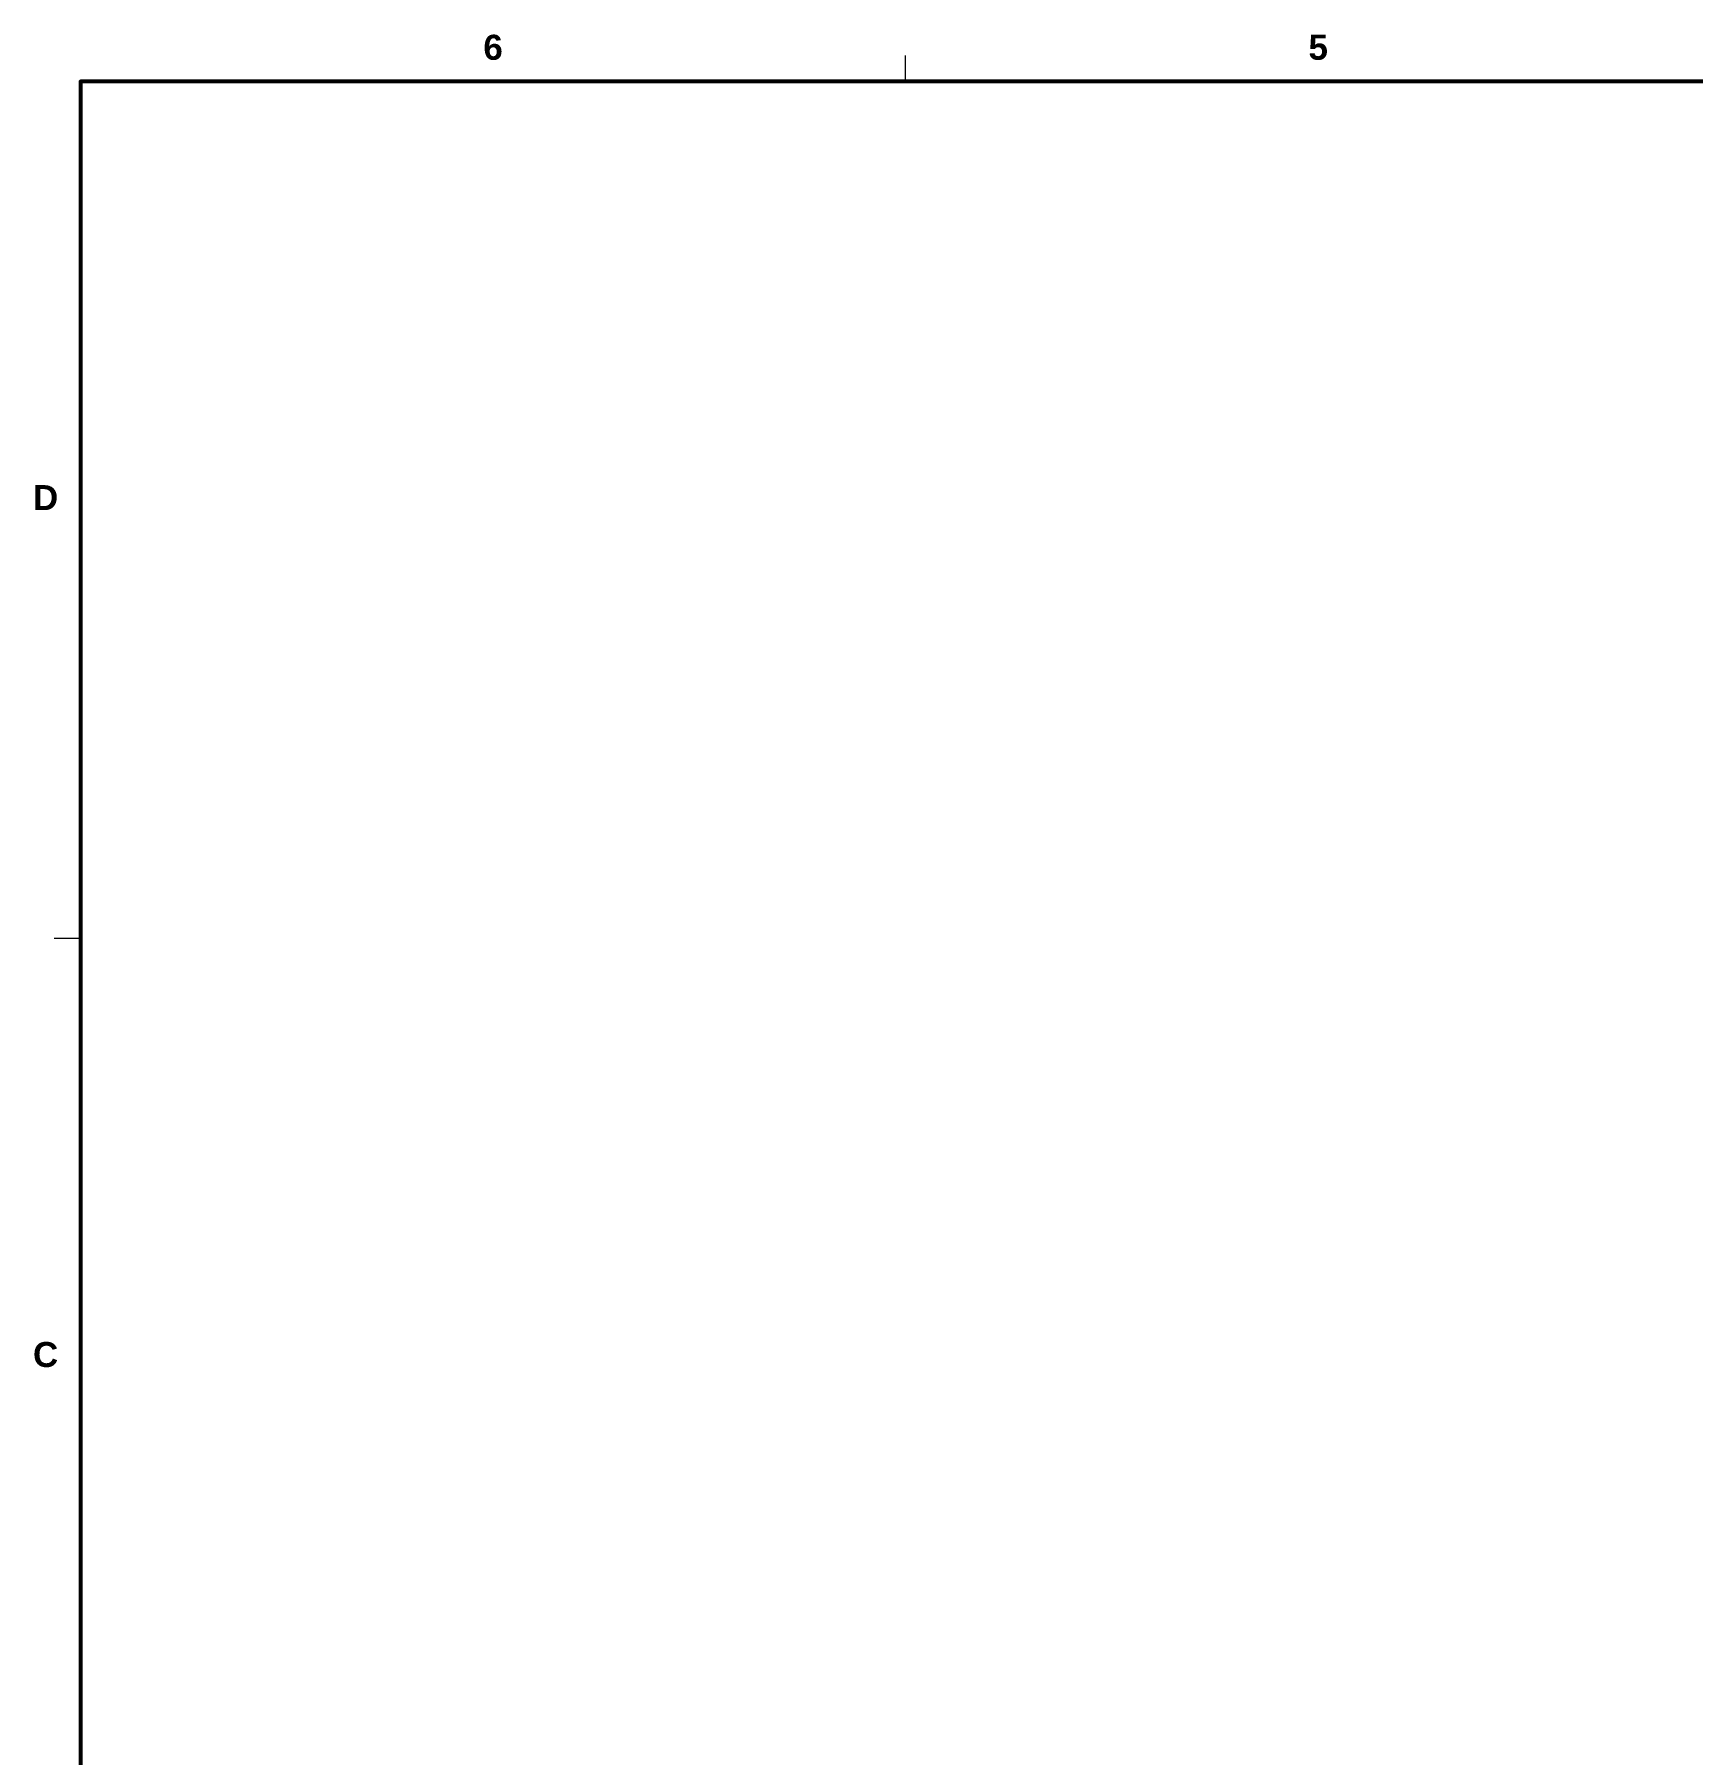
# Model space of a CAD drawing. Header units: millimetres. Extents: x 282 to 167718, y 282 to 525318.
# Drawn here: x 2510 to 56099, y 60722 to 116326 of the extents above; entities that cross this region are included whole.
import ezdxf
from ezdxf.enums import TextEntityAlignment as Align

# ---------------------------------------------------------------- set-up
doc = ezdxf.new("R2010")
doc.units = ezdxf.units.MM
doc.layers.add('FRAME', color=7, linetype='Continuous')
doc.styles.add('ARIAL_BOLD', font='arialbd.ttf')

msp = doc.modelspace()

# ---------------------------------------------------------------- linework, layer by layer
at = {"layer": 'FRAME', "lineweight": 20}
for p, q in [((30666.7, 114800), (30666.7, 115646.7)), ((4000, 87100), (3153.3, 87100))]:
    msp.add_line(p, q, dxfattribs=at)
at = {"layer": 'FRAME', "lineweight": 53}
msp.add_lwpolyline([(4000, 4000), (164000, 4000), (164000, 114800), (4000, 114800)], close=True, dxfattribs=at)

# ---------------------------------------------------------------- texts
at = {"layer": 'FRAME', "style": 'ARIAL_BOLD'}
for s, p in [('6', (17333.3, 115505.6)), ('5', (44000, 115505.6)), ('D', (2871.1, 100950)), ('C', (2871.1, 73250))]:
    msp.add_text(s, height=808.3, dxfattribs=at).set_placement(p, align=Align.CENTER)

doc.saveas('drawing.dxf')
